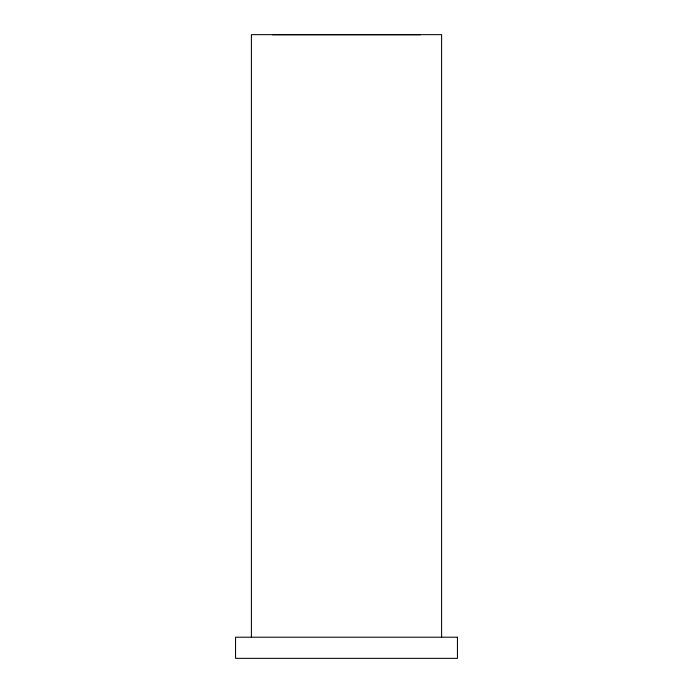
<?xml version="1.0" encoding="UTF-8"?>
<svg xmlns="http://www.w3.org/2000/svg" width="693" height="693" viewBox="0 0 693 693"><rect width="100%" height="100%" fill="white"/><g stroke="black" fill="none" stroke-linecap="round" stroke-linejoin="round"><path stroke-width="1.04" d="M272.505 34.745L420.495 34.745M441.597 637.205L441.597 34.65L251.403 34.65L251.403 637.205M457.449 637.205L235.551 637.205L235.551 658.35L457.449 658.35L457.449 637.205"/></g></svg>
